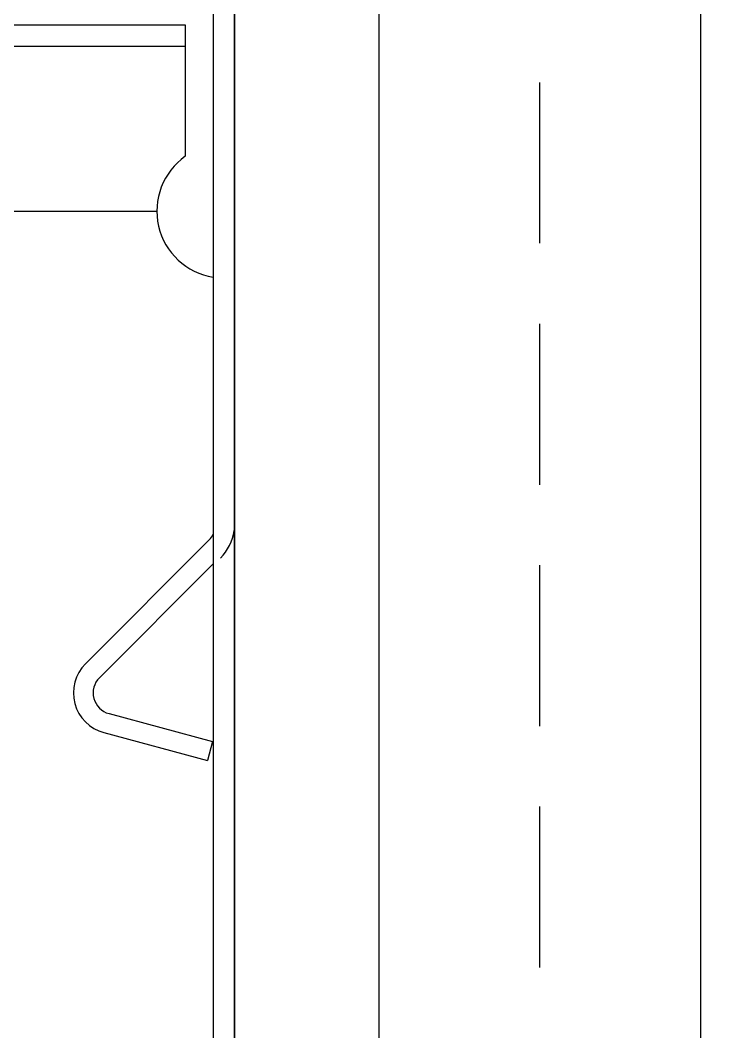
# Model space of a CAD drawing. Header units: inches. Extents: x -2661 to 42767, y -1222 to 9099.
# Drawn here: x -1105.586 to -1103.946, y 2831.913 to 2834.27 of the extents above; entities that cross this region are included whole.
import ezdxf

# ---------------------------------------------------------------- set-up
doc = ezdxf.new("R2010")
doc.units = ezdxf.units.IN
doc.header["$LTSCALE"] = 12
doc.header["$MEASUREMENT"] = 0
doc.layers.get('0').update_dxf_attribs({"linetype": 'CONTINUOUS'})
doc.layers.add('S-SIMPSON', color=2, linetype='CONTINUOUS')
doc.layers.add('S-WOOD', color=3, linetype='CONTINUOUS')

# ---------------------------------------------------------------- blocks, each defined once
blk = doc.blocks.new('*U1147')
at = {"layer": 'S-WOOD'}
h = blk.add_hatch(dxfattribs=at)
h.set_pattern_fill('ANSI33', color=1, scale=3, angle=45, style=0)
h.set_pattern_definition([(90, (3.75, -8.375), (-0.75, 1e-16), []), (90, (4.125, -8), (-0.75, 1e-16), [0.375, -0.1875])])
h.paths.add_polyline_path([(5.25, -11.875), (0, -11.875), (0, 0), (5.25, 0)])
blk.add_lwpolyline([(5.25, -11.875), (0, -11.875), (0, 0), (5.25, 0)], close=True)
at = {"color": 4}
blk.add_lwpolyline([(0, 0), (5.25, 0), (5.25, -11.875), (0, -11.875)], close=True, dxfattribs=at)
blk = doc.blocks.new('IUS-11-78-Right')
for p, q in [((-0.05, -0.05), (-0.05, -9.9644)), ((0, -0.05), (0, -9.893)), ((-0.625, -0.4408), (-0.1151, -0.4408)), ((-0.1151, -0.4408), (-0.1151, -0.7473)), ((-0.675, -0.4908), (-0.1151, -0.4908)), ((-0.875, -0.875), (-0.1814, -0.875))]:
    blk.add_line(p, q)
at = {"linetype": 'Continuous'}
for p, q in [((-0.0595, -1.6414), (-0.3478, -1.9298)), ((-0.05, -1.697), (-0.3153, -1.9623)), ((-0.2929, -2.046), (-0.0514, -2.1107)), ((-0.3048, -2.0904), (-0.0633, -2.1551)), ((-0.0514, -2.1107), (-0.0633, -2.1551))]:
    blk.add_line(p, q, dxfattribs=at)
blk.add_arc((-0.0251, -0.875), 0.1562, 125.1697, 260.8319)
for centre, radius, start, end in [((-0.1147, -1.6025), 0.1148, 315.1652, 351.5634), ((-0.092, -1.6089), 0.046, 315, 335.9294), ((-0.28, -1.9977), 0.096, 135, 255), ((-0.28, -1.9977), 0.05, 135, 255)]:
    blk.add_arc(centre, radius, start, end, dxfattribs=at)
blk = doc.blocks.new('*U1395')
at = {"layer": 'S-SIMPSON', "xscale": -1}
blk.add_blockref('IUS-11-78-Right', (0, 0), dxfattribs=at)

msp = doc.modelspace()

# ---------------------------------------------------------------- block references
at = {"layer": 'S-SIMPSON', "xscale": -1}
msp.add_blockref('*U1395', (-1105.08642, 2834.70054), dxfattribs=at)
at = {"layer": 'S-WOOD'}
msp.add_blockref('*U1147', (-1105.08642, 2834.70054), dxfattribs=at)

doc.saveas('drawing.dxf')
